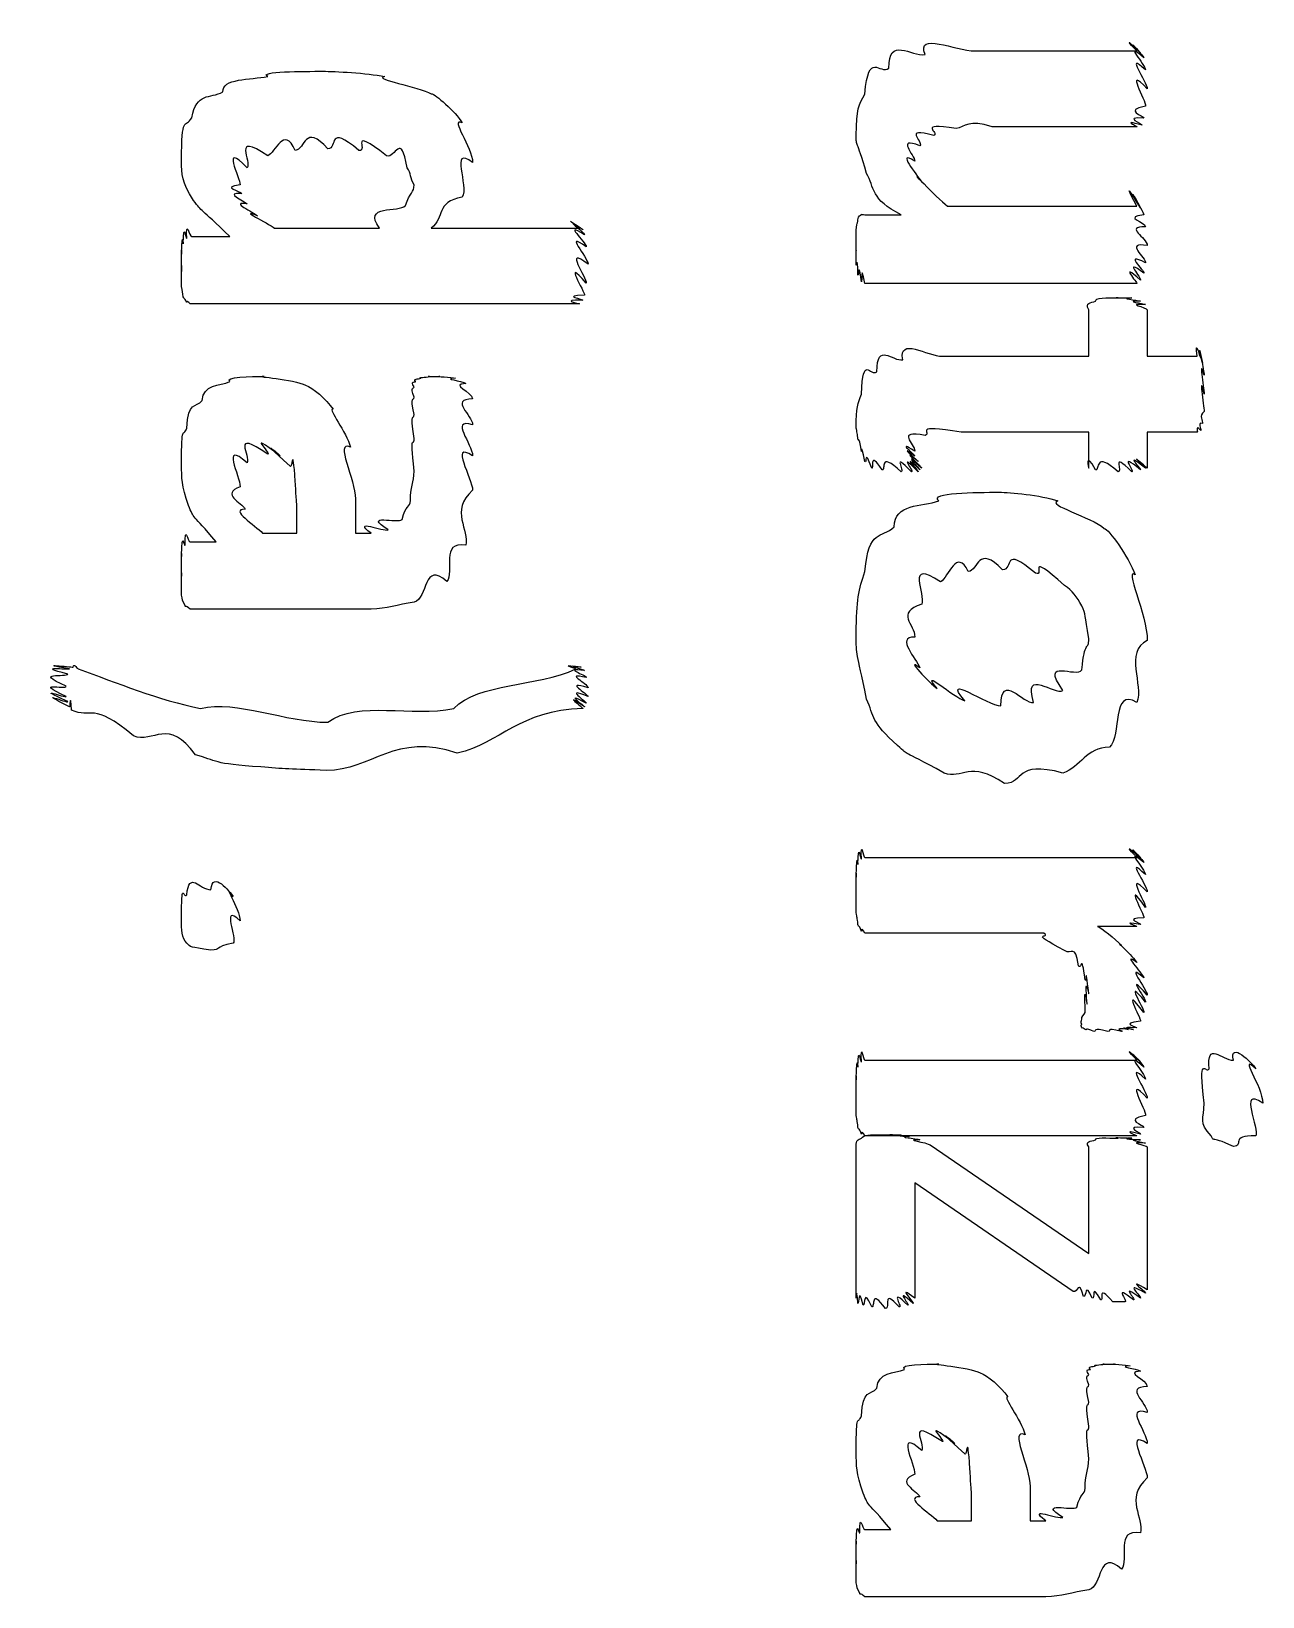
# Model space of a CAD drawing. Header units: millimetres. Extents: x 0 to 33.1, y 1.5 to 45.3.
# Drawn here: x 0.3605 to 0.5157, y 4.148 to 4.3453 of the extents above; entities that cross this region are included whole.
import ezdxf

# ---------------------------------------------------------------- set-up
doc = ezdxf.new("R2010")
doc.units = ezdxf.units.MM
doc.header["$MEASUREMENT"] = 0
doc.layers.get('0').update_dxf_attribs({"linetype": 'CONTINUOUS'})

msp = doc.modelspace()

# ---------------------------------------------------------------- linework, layer by layer
at = {"color": 11, "linetype": 'Continuous'}
for p, q in [((0.479438, 4.34278), (0.499838, 4.34278)), ((0.499838, 4.33322), (0.481608, 4.33322)), ((0.465549, 4.32215), (0.470107, 4.32215)), ((0.475965, 4.32324), (0.499838, 4.32324)), ((0.391168, 4.32047), (0.404406, 4.32047)), ((0.410915, 4.32047), (0.429579, 4.32047)), ((0.380751, 4.31939), (0.385525, 4.31939)), ((0.499838, 4.31347), (0.465549, 4.31347)), ((0.429579, 4.31093), (0.380533, 4.31093)), ((0.493761, 4.30431), (0.493761, 4.31017)), ((0.501139, 4.31017), (0.501139, 4.30431)), ((0.475315, 4.30431), (0.493761, 4.30431)), ((0.501139, 4.30431), (0.507433, 4.30431)), ((0.493761, 4.29476), (0.477701, 4.29476)), ((0.493761, 4.29021), (0.493761, 4.29476)), ((0.507433, 4.29476), (0.501139, 4.29476)), ((0.501139, 4.29476), (0.501139, 4.29021)), ((0.470107, 4.28976), (0.470107, 4.28976)), ((0.393989, 4.28201), (0.393989, 4.28549)), ((0.401367, 4.28635), (0.401367, 4.28201)), ((0.380533, 4.28093), (0.383789, 4.28093)), ((0.389649, 4.28201), (0.393989, 4.28201)), ((0.401367, 4.28201), (0.403321, 4.28201)), ((0.403321, 4.27246), (0.380533, 4.27246)), ((0.482693, 4.26025), (0.482693, 4.26025)), ((0.397678, 4.25211), (0.397678, 4.25211)), ((0.483128, 4.25049), (0.483128, 4.25049)), ((0.465549, 4.24115), (0.499838, 4.24115)), ((0.488118, 4.23161), (0.465549, 4.23161)), ((0.499838, 4.23247), (0.494846, 4.23247)), ((0.383137, 4.22949), (0.383137, 4.22949)), ((0.496149, 4.21924), (0.496149, 4.21924)), ((0.465549, 4.2156), (0.499838, 4.2156)), ((0.499838, 4.20606), (0.465549, 4.20606)), ((0.467503, 4.20622), (0.469021, 4.20622)), ((0.464464, 4.1856), (0.464464, 4.20469)), ((0.473796, 4.20492), (0.493761, 4.19125)), ((0.493761, 4.19125), (0.493761, 4.20469)), ((0.501139, 4.20469), (0.501139, 4.18668)), ((0.51199, 4.20475), (0.51199, 4.20475)), ((0.491808, 4.18647), (0.471843, 4.20014)), ((0.471843, 4.20014), (0.471843, 4.1856)), ((0.468153, 4.18431), (0.468153, 4.18431)), ((0.498318, 4.18517), (0.496799, 4.18517)), ((0.479004, 4.15756), (0.479004, 4.16103)), ((0.486382, 4.16189), (0.486382, 4.15756)), ((0.465549, 4.15647), (0.468804, 4.15647)), ((0.474664, 4.15756), (0.479004, 4.15756)), ((0.486382, 4.15756), (0.488336, 4.15756)), ((0.488336, 4.148), (0.465549, 4.148))]:
    msp.add_line(p, q, dxfattribs=at)
for points in [[(0.468588, 4.3406), (0.468479, 4.34467), (0.471408, 4.34207), (0.473144, 4.34233)], [(0.473144, 4.34233), (0.471951, 4.34526), (0.476942, 4.34278), (0.479438, 4.34278)], [(0.499838, 4.34278), (0.49745, 4.34526), (0.500108, 4.34272), (0.500271, 4.34256)], [(0.500271, 4.34256), (0.497885, 4.34494), (0.500706, 4.34224), (0.500706, 4.3419)], [(0.500706, 4.3419), (0.497993, 4.34424), (0.500922, 4.34099), (0.500922, 4.34039)], [(0.465549, 4.33735), (0.466037, 4.34293), (0.467393, 4.33974), (0.468588, 4.3406)], [(0.500922, 4.34039), (0.498156, 4.34293), (0.501139, 4.33886), (0.501139, 4.338)], [(0.3903, 4.33957), (0.388997, 4.34022), (0.394911, 4.34022), (0.397244, 4.34022)], [(0.397244, 4.34022), (0.398817, 4.34022), (0.402724, 4.34), (0.405057, 4.33957)], [(0.501139, 4.338), (0.498156, 4.34119), (0.501031, 4.33643), (0.500922, 4.33583)], [(0.384657, 4.33762), (0.384494, 4.33936), (0.388129, 4.33914), (0.3903, 4.33957)], [(0.405057, 4.33957), (0.403429, 4.33925), (0.409289, 4.33826), (0.410915, 4.3374)], [(0.380751, 4.33436), (0.381293, 4.33762), (0.383029, 4.33675), (0.384657, 4.33762)], [(0.410915, 4.3374), (0.411404, 4.33735), (0.413954, 4.33518), (0.414822, 4.33371)], [(0.464464, 4.33214), (0.464464, 4.33556), (0.464789, 4.33594), (0.465549, 4.33735)], [(0.500922, 4.33583), (0.497993, 4.33529), (0.500814, 4.33464), (0.500706, 4.33431)], [(0.379449, 4.32894), (0.379449, 4.3349), (0.379883, 4.33296), (0.380751, 4.33436)], [(0.414822, 4.33371), (0.41314, 4.33447), (0.416124, 4.33062), (0.416124, 4.32872)], [(0.477051, 4.33301), (0.471843, 4.33382), (0.475097, 4.33247), (0.474229, 4.33214)], [(0.481608, 4.33322), (0.478624, 4.33425), (0.47819, 4.33317), (0.477051, 4.33301)], [(0.500489, 4.33344), (0.497558, 4.33425), (0.500108, 4.33322), (0.499838, 4.33322)], [(0.500706, 4.33431), (0.497885, 4.33453), (0.500597, 4.33361), (0.500489, 4.33344)], [(0.3903, 4.32958), (0.385633, 4.33274), (0.3884, 4.32867), (0.387696, 4.32807)], [(0.393772, 4.33024), (0.392307, 4.33344), (0.391276, 4.32992), (0.3903, 4.32958)], [(0.397894, 4.33046), (0.394911, 4.33371), (0.395074, 4.3304), (0.393772, 4.33024)], [(0.401801, 4.33024), (0.397678, 4.33371), (0.399197, 4.33046), (0.397894, 4.33046)], [(0.405274, 4.32958), (0.400282, 4.33344), (0.403103, 4.33014), (0.401801, 4.33024)], [(0.407878, 4.32807), (0.407064, 4.33274), (0.406412, 4.32915), (0.405274, 4.32958)], [(0.465767, 4.32736), (0.464464, 4.33192), (0.464464, 4.33057), (0.464464, 4.33214)], [(0.472493, 4.33083), (0.469347, 4.33208), (0.471843, 4.32964), (0.471843, 4.32889)], [(0.474229, 4.33214), (0.470215, 4.33322), (0.472928, 4.33143), (0.472493, 4.33083)], [(0.387696, 4.32807), (0.384332, 4.33154), (0.386828, 4.32676), (0.386828, 4.3259)], [(0.416124, 4.32872), (0.41314, 4.331), (0.41569, 4.32568), (0.414822, 4.32438)], [(0.471843, 4.32889), (0.469347, 4.33051), (0.472114, 4.32715), (0.472711, 4.32628)], [(0.380968, 4.32394), (0.379449, 4.32633), (0.379449, 4.32721), (0.379449, 4.32894)], [(0.408746, 4.3259), (0.408203, 4.32676), (0.408421, 4.32736), (0.407878, 4.32807)], [(0.472711, 4.32628), (0.470649, 4.32861), (0.474501, 4.32428), (0.475965, 4.32324)], [(0.470107, 4.32215), (0.466308, 4.324), (0.466743, 4.32563), (0.465767, 4.32736)], [(0.499838, 4.32324), (0.49745, 4.32758), (0.500108, 4.32319), (0.500271, 4.32303)], [(0.500271, 4.32303), (0.497885, 4.32715), (0.500706, 4.32249), (0.500706, 4.32215)], [(0.385525, 4.31939), (0.381619, 4.32319), (0.382107, 4.32238), (0.380968, 4.32394)], [(0.386828, 4.3259), (0.384332, 4.32563), (0.386882, 4.32514), (0.387044, 4.32482)], [(0.387044, 4.32482), (0.384657, 4.32493), (0.387369, 4.32394), (0.387696, 4.32351)], [(0.407661, 4.32329), (0.408203, 4.32503), (0.408746, 4.32493), (0.408746, 4.3259)], [(0.414822, 4.32438), (0.411404, 4.32374), (0.412651, 4.32178), (0.410915, 4.32047)], [(0.387696, 4.32351), (0.385362, 4.32389), (0.388564, 4.32243), (0.388997, 4.322)], [(0.388997, 4.322), (0.386393, 4.32303), (0.3903, 4.32107), (0.391168, 4.32047)], [(0.404406, 4.32047), (0.402126, 4.32346), (0.406901, 4.32243), (0.407661, 4.32329)], [(0.429579, 4.32047), (0.426867, 4.32243), (0.42985, 4.32042), (0.430012, 4.32026)], [(0.430012, 4.32026), (0.427192, 4.32215), (0.430231, 4.31993), (0.430231, 4.31961)], [(0.464681, 4.3215), (0.464735, 4.3221), (0.464953, 4.32206), (0.465115, 4.32215)], [(0.465115, 4.32215), (0.465007, 4.32226), (0.465386, 4.32215), (0.465549, 4.32215)], [(0.500706, 4.32215), (0.497993, 4.32183), (0.500922, 4.32124), (0.500922, 4.32064)], [(0.379449, 4.31722), (0.379557, 4.32069), (0.379665, 4.31808), (0.379665, 4.31853)], [(0.379665, 4.31853), (0.379719, 4.32146), (0.379937, 4.31907), (0.3801, 4.31917)], [(0.3801, 4.31917), (0.379992, 4.32172), (0.380425, 4.31939), (0.380751, 4.31939)], [(0.430231, 4.31961), (0.4273, 4.32146), (0.430447, 4.31868), (0.430447, 4.31808)], [(0.430447, 4.31808), (0.427463, 4.32026), (0.430664, 4.31679), (0.430664, 4.31592)], [(0.464464, 4.32021), (0.464572, 4.3214), (0.464681, 4.32107), (0.464681, 4.3215)], [(0.464464, 4.31782), (0.464464, 4.32036), (0.464464, 4.31967), (0.464464, 4.32021)], [(0.500922, 4.32064), (0.498156, 4.32064), (0.501139, 4.31928), (0.501139, 4.31825)], [(0.379449, 4.31506), (0.379449, 4.31972), (0.379449, 4.31668), (0.379449, 4.31722)], [(0.379449, 4.3131), (0.379449, 4.31808), (0.379449, 4.31435), (0.379449, 4.31506)], [(0.430664, 4.31592), (0.427463, 4.31842), (0.430556, 4.31413), (0.430447, 4.31353)], [(0.464464, 4.31586), (0.464464, 4.31863), (0.464464, 4.31711), (0.464464, 4.31782)], [(0.501139, 4.31825), (0.498156, 4.31879), (0.501031, 4.31668), (0.500922, 4.31608)], [(0.430447, 4.31353), (0.4273, 4.31711), (0.430339, 4.31233), (0.430231, 4.31201)], [(0.464681, 4.31456), (0.464572, 4.31749), (0.464572, 4.31532), (0.464464, 4.31586)], [(0.465115, 4.31369), (0.464735, 4.31674), (0.464789, 4.31413), (0.464681, 4.31456)], [(0.465549, 4.31347), (0.465007, 4.31646), (0.465224, 4.31358), (0.465115, 4.31369)], [(0.500271, 4.31392), (0.49745, 4.31646), (0.499946, 4.31347), (0.499838, 4.31347)], [(0.500706, 4.31478), (0.497885, 4.31689), (0.500543, 4.31407), (0.500271, 4.31392)], [(0.500922, 4.31608), (0.497993, 4.3176), (0.500814, 4.31511), (0.500706, 4.31478)], [(0.379665, 4.31179), (0.379557, 4.31233), (0.379557, 4.31256), (0.379449, 4.3131)], [(0.3801, 4.31114), (0.379719, 4.31174), (0.379775, 4.31153), (0.379665, 4.31179)], [(0.380533, 4.31093), (0.379992, 4.31147), (0.380208, 4.31104), (0.3801, 4.31114)], [(0.430012, 4.31136), (0.426867, 4.31147), (0.429688, 4.31093), (0.429579, 4.31093)], [(0.430231, 4.31201), (0.427192, 4.3119), (0.430122, 4.31153), (0.430012, 4.31136)], [(0.493761, 4.31017), (0.493218, 4.31114), (0.494032, 4.31099), (0.494629, 4.31125)], [(0.494629, 4.31125), (0.494412, 4.31168), (0.496149, 4.31168), (0.49745, 4.31168)], [(0.49745, 4.31168), (0.496419, 4.31168), (0.498753, 4.31168), (0.499186, 4.31168)], [(0.499186, 4.31168), (0.497287, 4.31158), (0.499946, 4.31142), (0.500271, 4.31125)], [(0.500271, 4.31125), (0.497885, 4.31125), (0.50076, 4.31099), (0.500922, 4.31082)], [(0.500922, 4.31082), (0.498156, 4.31099), (0.501139, 4.31049), (0.501139, 4.31017)], [(0.467068, 4.30236), (0.467068, 4.30621), (0.469021, 4.3036), (0.470324, 4.30388)], [(0.470324, 4.30388), (0.469781, 4.30681), (0.473415, 4.30431), (0.475315, 4.30431)], [(0.507433, 4.30431), (0.507107, 4.30681), (0.507704, 4.30425), (0.507867, 4.3041)], [(0.507867, 4.3041), (0.507433, 4.30647), (0.508083, 4.30376), (0.508083, 4.30344)], [(0.465115, 4.29953), (0.465332, 4.30474), (0.4662, 4.30165), (0.467068, 4.30236)], [(0.508083, 4.30344), (0.507542, 4.30578), (0.508301, 4.30251), (0.508301, 4.30192)], [(0.508301, 4.30192), (0.507542, 4.30447), (0.508301, 4.3004), (0.508301, 4.29953)], [(0.508301, 4.29953), (0.507542, 4.30274), (0.508301, 4.29796), (0.508301, 4.29736)], [(0.382053, 4.29872), (0.382161, 4.30078), (0.384224, 4.30057), (0.385525, 4.30111)], [(0.385525, 4.30111), (0.384765, 4.30176), (0.388238, 4.30176), (0.389865, 4.30176)], [(0.389865, 4.30176), (0.3884, 4.30176), (0.393608, 4.30143), (0.395074, 4.30067)], [(0.395074, 4.30067), (0.395942, 4.30035), (0.397678, 4.29893), (0.398546, 4.29764)], [(0.408746, 4.30046), (0.408203, 4.30122), (0.4088, 4.301), (0.408962, 4.30111)], [(0.408746, 4.29915), (0.408203, 4.30062), (0.408746, 4.30018), (0.408746, 4.30046)], [(0.408962, 4.30111), (0.408529, 4.30149), (0.409289, 4.30143), (0.409614, 4.30154)], [(0.409614, 4.30154), (0.409071, 4.30165), (0.410265, 4.30165), (0.410699, 4.30176)], [(0.410699, 4.30176), (0.409939, 4.30176), (0.411567, 4.30176), (0.412001, 4.30176)], [(0.412001, 4.30176), (0.411242, 4.30176), (0.413519, 4.30171), (0.413954, 4.30154)], [(0.413954, 4.30154), (0.41211, 4.30149), (0.414822, 4.30122), (0.415256, 4.30089)], [(0.415256, 4.30089), (0.41314, 4.30078), (0.416124, 4.29981), (0.416124, 4.29893)], [(0.3801, 4.29525), (0.380317, 4.29872), (0.381185, 4.29775), (0.382053, 4.29872)], [(0.408746, 4.29699), (0.408203, 4.29949), (0.408746, 4.29861), (0.408746, 4.29915)], [(0.416124, 4.29893), (0.41314, 4.29889), (0.416124, 4.29688), (0.416124, 4.29568)], [(0.464464, 4.29542), (0.464464, 4.29779), (0.464681, 4.29839), (0.465115, 4.29953)], [(0.398546, 4.29764), (0.397786, 4.29775), (0.400282, 4.29476), (0.400717, 4.29286)], [(0.408746, 4.29394), (0.408203, 4.29775), (0.408746, 4.29611), (0.408746, 4.29699)], [(0.416124, 4.29568), (0.41314, 4.29656), (0.416124, 4.29324), (0.416124, 4.29178)], [(0.508301, 4.29736), (0.507542, 4.29682), (0.508192, 4.29617), (0.508083, 4.29585)], [(0.379449, 4.29069), (0.379449, 4.29611), (0.379665, 4.29394), (0.3801, 4.29525)], [(0.3903, 4.29199), (0.385525, 4.29525), (0.388238, 4.29167), (0.387696, 4.2909)], [(0.391818, 4.29178), (0.387261, 4.29525), (0.390842, 4.29199), (0.3903, 4.29199)], [(0.393121, 4.29047), (0.388238, 4.29482), (0.392361, 4.2915), (0.391818, 4.29178)], [(0.408746, 4.28982), (0.408203, 4.29525), (0.408746, 4.29264), (0.408746, 4.29394)], [(0.464681, 4.29389), (0.464464, 4.29563), (0.464464, 4.29486), (0.464464, 4.29542)], [(0.465115, 4.29237), (0.464735, 4.29465), (0.464789, 4.29335), (0.464681, 4.29389)], [(0.473144, 4.29432), (0.469347, 4.29508), (0.471843, 4.29324), (0.471843, 4.29237)], [(0.477701, 4.29476), (0.471246, 4.29579), (0.474121, 4.29465), (0.473144, 4.29432)], [(0.507867, 4.29497), (0.507107, 4.29579), (0.507542, 4.29476), (0.507433, 4.29476)], [(0.508083, 4.29585), (0.507433, 4.29606), (0.507975, 4.29514), (0.507867, 4.29497)], [(0.387696, 4.2909), (0.384332, 4.29383), (0.386828, 4.28917), (0.386828, 4.28787)], [(0.393772, 4.28851), (0.393446, 4.29368), (0.393392, 4.28993), (0.393121, 4.29047)], [(0.400717, 4.29286), (0.398654, 4.29383), (0.401367, 4.28868), (0.401367, 4.28635)], [(0.416124, 4.29178), (0.41314, 4.29368), (0.416124, 4.2889), (0.416124, 4.28743)], [(0.465549, 4.29107), (0.465007, 4.29378), (0.465224, 4.29194), (0.465115, 4.29237)], [(0.466417, 4.29021), (0.46544, 4.29292), (0.465821, 4.29064), (0.465549, 4.29107)], [(0.467719, 4.28999), (0.466037, 4.29258), (0.466689, 4.2901), (0.466417, 4.29021)], [(0.470107, 4.28976), (0.467176, 4.29249), (0.468261, 4.28988), (0.467719, 4.28999)], [(0.471408, 4.28976), (0.468804, 4.29249), (0.470649, 4.28976), (0.470107, 4.28976)], [(0.471843, 4.29237), (0.469347, 4.29389), (0.471843, 4.29189), (0.471843, 4.29172)], [(0.471843, 4.29172), (0.46951, 4.29346), (0.472114, 4.29124), (0.472276, 4.29107)], [(0.472276, 4.28976), (0.46951, 4.29249), (0.471843, 4.28976), (0.471408, 4.28976)], [(0.472276, 4.29107), (0.469781, 4.29303), (0.472493, 4.29058), (0.472493, 4.29042)], [(0.472493, 4.28999), (0.469781, 4.29249), (0.472385, 4.28976), (0.472276, 4.28976)], [(0.472493, 4.29042), (0.469943, 4.29275), (0.472711, 4.29021), (0.472711, 4.29021)], [(0.472711, 4.29021), (0.469943, 4.29258), (0.472601, 4.28999), (0.472493, 4.28999)], [(0.494629, 4.28999), (0.493218, 4.29258), (0.493761, 4.2901), (0.493761, 4.29021)], [(0.49745, 4.28976), (0.494412, 4.29249), (0.495171, 4.28988), (0.494629, 4.28999)], [(0.499186, 4.28976), (0.496419, 4.29249), (0.498156, 4.28976), (0.49745, 4.28976)], [(0.500271, 4.28999), (0.497287, 4.29249), (0.499621, 4.28976), (0.499186, 4.28976)], [(0.500922, 4.29021), (0.497885, 4.29258), (0.500543, 4.28999), (0.500271, 4.28999)], [(0.501139, 4.29021), (0.498156, 4.29275), (0.501031, 4.29021), (0.500922, 4.29021)], [(0.380317, 4.28549), (0.379449, 4.28803), (0.379449, 4.28896), (0.379449, 4.29069)], [(0.393989, 4.28549), (0.393772, 4.28743), (0.393881, 4.28765), (0.393772, 4.28851)], [(0.408311, 4.28614), (0.408203, 4.28776), (0.408746, 4.28842), (0.408746, 4.28982)], [(0.386828, 4.28787), (0.384332, 4.28689), (0.387044, 4.28592), (0.387478, 4.28504)], [(0.416124, 4.28743), (0.41314, 4.28483), (0.415799, 4.28239), (0.415256, 4.28049)], [(0.474881, 4.28608), (0.473579, 4.28717), (0.479546, 4.28717), (0.482476, 4.28717)], [(0.482476, 4.28717), (0.483832, 4.28717), (0.487685, 4.28683), (0.489854, 4.28608)], [(0.383789, 4.28093), (0.380751, 4.28456), (0.381022, 4.28375), (0.380317, 4.28549)], [(0.387478, 4.28504), (0.385362, 4.285), (0.388781, 4.28304), (0.389649, 4.28201)], [(0.40549, 4.28244), (0.402126, 4.28456), (0.406793, 4.28321), (0.407226, 4.28375)], [(0.407226, 4.28375), (0.407769, 4.28569), (0.408149, 4.28515), (0.408311, 4.28614)], [(0.469239, 4.28282), (0.469239, 4.28575), (0.472711, 4.28537), (0.474881, 4.28608)], [(0.489854, 4.28608), (0.488336, 4.2856), (0.494086, 4.28407), (0.495714, 4.28261)], [(0.379449, 4.27919), (0.379557, 4.28267), (0.379719, 4.28022), (0.379883, 4.28049)], [(0.379883, 4.28049), (0.379883, 4.28326), (0.380208, 4.28093), (0.380533, 4.28093)], [(0.403321, 4.28201), (0.400825, 4.28396), (0.404893, 4.28217), (0.40549, 4.28244)], [(0.465549, 4.27718), (0.466037, 4.28271), (0.467611, 4.28125), (0.469239, 4.28282)], [(0.495714, 4.28261), (0.496257, 4.28256), (0.498753, 4.27908), (0.499621, 4.27675)], [(0.379449, 4.27681), (0.379449, 4.28136), (0.379449, 4.27849), (0.379449, 4.27919)], [(0.415256, 4.28049), (0.412001, 4.28108), (0.413846, 4.27713), (0.412869, 4.27593)], [(0.48291, 4.2774), (0.479764, 4.28065), (0.479872, 4.27735), (0.478569, 4.27718)], [(0.487033, 4.27696), (0.482801, 4.28065), (0.484321, 4.2774), (0.48291, 4.2774)], [(0.379449, 4.27419), (0.379449, 4.27935), (0.379449, 4.27567), (0.379449, 4.27681)], [(0.412869, 4.27593), (0.409939, 4.27865), (0.410482, 4.27376), (0.408746, 4.27333)], [(0.475097, 4.27588), (0.47054, 4.27892), (0.473253, 4.27425), (0.472711, 4.27306)], [(0.478569, 4.27718), (0.47716, 4.28022), (0.476074, 4.27647), (0.475097, 4.27588)], [(0.490722, 4.27544), (0.485568, 4.27994), (0.488444, 4.27653), (0.487033, 4.27696)], [(0.464464, 4.26937), (0.464464, 4.2736), (0.464789, 4.2749), (0.465549, 4.27718)], [(0.499621, 4.27675), (0.498156, 4.27794), (0.501139, 4.27171), (0.501139, 4.2685)], [(0.492893, 4.27285), (0.492242, 4.27403), (0.491699, 4.27474), (0.490722, 4.27544)], [(0.379883, 4.27289), (0.379557, 4.27354), (0.379557, 4.27365), (0.379449, 4.27419)], [(0.380533, 4.27246), (0.379883, 4.273), (0.379992, 4.27263), (0.379883, 4.27289)], [(0.408746, 4.27333), (0.406629, 4.273), (0.405328, 4.27246), (0.403321, 4.27246)], [(0.472711, 4.27306), (0.469347, 4.27197), (0.471843, 4.27056), (0.471843, 4.26893)], [(0.493761, 4.26872), (0.493218, 4.27186), (0.493435, 4.27171), (0.492893, 4.27285)], [(0.465767, 4.26112), (0.464464, 4.26753), (0.464464, 4.26622), (0.464464, 4.26937)], [(0.471843, 4.26893), (0.469347, 4.26893), (0.47206, 4.26622), (0.472493, 4.26503)], [(0.492893, 4.26481), (0.493218, 4.26867), (0.493761, 4.26714), (0.493761, 4.26872)], [(0.501139, 4.2685), (0.498156, 4.26708), (0.500706, 4.26286), (0.499838, 4.26069)], [(0.365126, 4.26426), (0.360678, 4.26535), (0.365235, 4.26481), (0.365343, 4.26492)], [(0.365343, 4.26492), (0.360786, 4.26568), (0.365506, 4.26514), (0.365776, 4.26514)], [(0.365776, 4.26514), (0.365886, 4.26568), (0.366157, 4.26508), (0.366428, 4.26492)], [(0.366428, 4.26492), (0.371203, 4.26318), (0.376628, 4.26096), (0.381836, 4.25993)], [(0.413738, 4.25993), (0.416883, 4.26318), (0.424208, 4.26264), (0.429144, 4.26492)], [(0.429144, 4.26492), (0.426758, 4.26568), (0.429633, 4.26514), (0.429796, 4.26514)], [(0.429796, 4.26514), (0.427192, 4.26551), (0.430231, 4.26486), (0.430231, 4.26471)], [(0.430231, 4.26471), (0.4273, 4.26508), (0.430447, 4.26417), (0.430447, 4.26383)], [(0.472493, 4.26503), (0.470378, 4.26665), (0.473796, 4.26303), (0.474664, 4.26243)], [(0.474664, 4.26243), (0.472276, 4.26535), (0.476833, 4.26124), (0.478136, 4.2609)], [(0.486817, 4.26069), (0.485406, 4.26519), (0.489475, 4.2615), (0.490506, 4.26221)], [(0.490506, 4.26221), (0.487468, 4.2665), (0.492296, 4.26367), (0.492893, 4.26481)], [(0.364908, 4.26275), (0.360514, 4.26465), (0.365018, 4.26383), (0.365126, 4.26426)], [(0.364908, 4.26144), (0.360514, 4.26351), (0.364908, 4.26221), (0.364908, 4.26275)], [(0.365126, 4.26079), (0.360514, 4.26292), (0.364908, 4.26118), (0.364908, 4.26144)], [(0.430447, 4.26383), (0.427463, 4.26449), (0.430664, 4.26313), (0.430664, 4.26253)], [(0.430664, 4.26253), (0.427463, 4.26351), (0.430664, 4.26178), (0.430664, 4.26144)], [(0.478136, 4.2609), (0.474989, 4.2646), (0.481065, 4.26025), (0.482693, 4.26025)], [(0.482693, 4.26025), (0.482693, 4.2646), (0.485514, 4.26042), (0.486817, 4.26069)], [(0.365343, 4.26014), (0.360678, 4.26247), (0.365126, 4.26053), (0.365126, 4.26079)], [(0.36556, 4.25971), (0.365451, 4.26221), (0.365343, 4.26004), (0.365343, 4.26014)], [(0.373372, 4.25646), (0.368164, 4.2609), (0.368164, 4.25857), (0.36556, 4.25971)], [(0.381836, 4.25993), (0.386393, 4.26101), (0.392524, 4.25819), (0.397894, 4.25819)], [(0.397894, 4.25819), (0.401693, 4.26101), (0.408529, 4.25879), (0.413738, 4.25993)], [(0.430231, 4.26014), (0.427192, 4.26221), (0.430122, 4.25993), (0.430012, 4.25993)], [(0.430447, 4.26058), (0.4273, 4.26232), (0.430339, 4.26014), (0.430231, 4.26014)], [(0.430664, 4.26144), (0.427463, 4.26275), (0.430556, 4.26074), (0.430447, 4.26058)], [(0.469672, 4.25526), (0.466308, 4.25825), (0.466743, 4.25885), (0.465767, 4.26112)], [(0.499838, 4.26069), (0.496582, 4.26258), (0.497939, 4.25651), (0.496365, 4.25504)], [(0.381185, 4.25407), (0.377875, 4.25885), (0.375868, 4.25549), (0.373372, 4.25646)], [(0.430012, 4.25993), (0.421983, 4.25971), (0.41965, 4.25558), (0.414171, 4.25429)], [(0.414171, 4.25429), (0.406467, 4.257), (0.403321, 4.25211), (0.397678, 4.25211)], [(0.475532, 4.25179), (0.469672, 4.25504), (0.471408, 4.25369), (0.469672, 4.25526)], [(0.496365, 4.25504), (0.493381, 4.25504), (0.492785, 4.25256), (0.490506, 4.25179)], [(0.389432, 4.25256), (0.383356, 4.25293), (0.383897, 4.25336), (0.381185, 4.25407)], [(0.483128, 4.25049), (0.478787, 4.25347), (0.47781, 4.25092), (0.475532, 4.25179)], [(0.490506, 4.25179), (0.484267, 4.25347), (0.48584, 4.25049), (0.483128, 4.25049)], [(0.397678, 4.25211), (0.393446, 4.25233), (0.392144, 4.25228), (0.389432, 4.25256)], [(0.464681, 4.24029), (0.464735, 4.24333), (0.464953, 4.24083), (0.465115, 4.24094)], [(0.465115, 4.24094), (0.465007, 4.24365), (0.465386, 4.24115), (0.465549, 4.24115)], [(0.499838, 4.24115), (0.49745, 4.24365), (0.500108, 4.24115), (0.500271, 4.24115)], [(0.500271, 4.24115), (0.497885, 4.24349), (0.500706, 4.24083), (0.500706, 4.2405)], [(0.464464, 4.23876), (0.464572, 4.24262), (0.464681, 4.23986), (0.464681, 4.24029)], [(0.464464, 4.23639), (0.464464, 4.24132), (0.464464, 4.23807), (0.464464, 4.23876)], [(0.500706, 4.2405), (0.497993, 4.24278), (0.500922, 4.23958), (0.500922, 4.23899)], [(0.500922, 4.23899), (0.498156, 4.2416), (0.501139, 4.23768), (0.501139, 4.23682)], [(0.3801, 4.23643), (0.380425, 4.23958), (0.381674, 4.23708), (0.383137, 4.23708)], [(0.383137, 4.23708), (0.383356, 4.23958), (0.385525, 4.23682), (0.38596, 4.23622)], [(0.501139, 4.23682), (0.498156, 4.23986), (0.501031, 4.23529), (0.500922, 4.23486)], [(0.379449, 4.2334), (0.379449, 4.23856), (0.379665, 4.23589), (0.3801, 4.23643)], [(0.38596, 4.23622), (0.384332, 4.23839), (0.386828, 4.23465), (0.386828, 4.23318)], [(0.500922, 4.23486), (0.497993, 4.23888), (0.500814, 4.23389), (0.500706, 4.23356)], [(0.386828, 4.23318), (0.384332, 4.23551), (0.386501, 4.23079), (0.38596, 4.23036)], [(0.464464, 4.23421), (0.464464, 4.23497), (0.464464, 4.23551), (0.464464, 4.23639)], [(0.3801, 4.23036), (0.379449, 4.23101), (0.379449, 4.23199), (0.379449, 4.2334)], [(0.464681, 4.23269), (0.464572, 4.23367), (0.464572, 4.23351), (0.464464, 4.23421)], [(0.500271, 4.23269), (0.49745, 4.23324), (0.499946, 4.23247), (0.499838, 4.23247)], [(0.500706, 4.23356), (0.497885, 4.23351), (0.500543, 4.23286), (0.500271, 4.23269)], [(0.465115, 4.23182), (0.464735, 4.23292), (0.464789, 4.23226), (0.464681, 4.23269)], [(0.465549, 4.23161), (0.465007, 4.23264), (0.465224, 4.23172), (0.465115, 4.23182)], [(0.490722, 4.22944), (0.48584, 4.23193), (0.489094, 4.2309), (0.488118, 4.23161)], [(0.494846, 4.23247), (0.495281, 4.23236), (0.497125, 4.23085), (0.497885, 4.23008)], [(0.383137, 4.22949), (0.380425, 4.22987), (0.380643, 4.22982), (0.3801, 4.23036)], [(0.38596, 4.23036), (0.383356, 4.22987), (0.384549, 4.22949), (0.383137, 4.22949)], [(0.492458, 4.22749), (0.492079, 4.23047), (0.49159, 4.22874), (0.490722, 4.22944)], [(0.493326, 4.22575), (0.492785, 4.22933), (0.492893, 4.22694), (0.492458, 4.22749)], [(0.497885, 4.23008), (0.496853, 4.2309), (0.499403, 4.22868), (0.499838, 4.22792)], [(0.499838, 4.22792), (0.497721, 4.22944), (0.500543, 4.22657), (0.500706, 4.22597)], [(0.493761, 4.22401), (0.493218, 4.22814), (0.493599, 4.22521), (0.493326, 4.22575)], [(0.500706, 4.22597), (0.498156, 4.22814), (0.501139, 4.22456), (0.501139, 4.22379)], [(0.493326, 4.22163), (0.49311, 4.22629), (0.493544, 4.22228), (0.493544, 4.22271)], [(0.493544, 4.22271), (0.493218, 4.22715), (0.493761, 4.22358), (0.493761, 4.22401)], [(0.500706, 4.22163), (0.497721, 4.22553), (0.500379, 4.22086), (0.500271, 4.22054)], [(0.500922, 4.22293), (0.497993, 4.2264), (0.500814, 4.22206), (0.500706, 4.22163)], [(0.501139, 4.22379), (0.498156, 4.22715), (0.501031, 4.22325), (0.500922, 4.22293)], [(0.492893, 4.22076), (0.492785, 4.22108), (0.493164, 4.22136), (0.493326, 4.22163)], [(0.492893, 4.22011), (0.492676, 4.22049), (0.492893, 4.22049), (0.492893, 4.22076)], [(0.492893, 4.21967), (0.492676, 4.22021), (0.492893, 4.22), (0.492893, 4.22011)], [(0.493326, 4.21946), (0.492785, 4.21989), (0.493001, 4.21957), (0.492893, 4.21967)], [(0.494412, 4.21924), (0.493218, 4.21978), (0.493599, 4.21935), (0.493326, 4.21946)], [(0.496149, 4.21924), (0.494086, 4.21978), (0.494846, 4.21924), (0.494412, 4.21924)], [(0.497885, 4.21924), (0.495551, 4.21978), (0.496853, 4.21924), (0.496149, 4.21924)], [(0.498753, 4.21946), (0.496419, 4.21978), (0.498318, 4.21924), (0.497885, 4.21924)], [(0.499403, 4.21946), (0.496853, 4.21989), (0.499024, 4.21946), (0.498753, 4.21946)], [(0.499838, 4.21967), (0.497125, 4.21989), (0.499511, 4.21946), (0.499403, 4.21946)], [(0.500271, 4.22054), (0.49745, 4.22021), (0.499946, 4.21983), (0.499838, 4.21967)], [(0.464681, 4.21474), (0.464735, 4.21778), (0.464953, 4.21528), (0.465115, 4.21539)], [(0.465115, 4.21539), (0.465007, 4.2181), (0.465386, 4.2156), (0.465549, 4.2156)], [(0.499838, 4.2156), (0.49745, 4.2181), (0.500108, 4.21556), (0.500271, 4.21539)], [(0.500271, 4.21539), (0.497885, 4.21778), (0.500706, 4.21506), (0.500706, 4.21474)], [(0.508951, 4.21451), (0.508572, 4.2181), (0.510525, 4.2156), (0.51199, 4.2156)], [(0.51199, 4.2156), (0.511447, 4.2181), (0.514378, 4.21528), (0.514811, 4.21451)], [(0.464464, 4.21322), (0.464572, 4.21707), (0.464681, 4.21431), (0.464681, 4.21474)], [(0.464464, 4.21083), (0.464464, 4.21576), (0.464464, 4.21251), (0.464464, 4.21322)], [(0.500706, 4.21474), (0.497993, 4.21707), (0.500922, 4.21382), (0.500922, 4.21322)], [(0.500922, 4.21322), (0.498156, 4.21576), (0.501139, 4.21169), (0.501139, 4.21083)], [(0.508301, 4.21018), (0.507542, 4.21664), (0.508518, 4.21382), (0.508951, 4.21451)], [(0.514811, 4.21451), (0.512478, 4.21664), (0.515679, 4.21235), (0.515679, 4.21018)], [(0.501139, 4.21083), (0.498156, 4.21403), (0.501031, 4.20925), (0.500922, 4.20865)], [(0.515679, 4.21018), (0.512478, 4.21246), (0.515354, 4.20682), (0.514811, 4.20606)], [(0.464464, 4.20865), (0.464464, 4.20942), (0.464464, 4.20996), (0.464464, 4.21083)], [(0.509169, 4.20606), (0.507542, 4.20779), (0.508301, 4.20817), (0.508301, 4.21018)], [(0.464681, 4.20714), (0.464572, 4.20811), (0.464572, 4.20796), (0.464464, 4.20865)], [(0.500922, 4.20865), (0.497993, 4.20811), (0.500814, 4.20747), (0.500706, 4.20714)], [(0.464464, 4.20469), (0.464464, 4.20568), (0.464681, 4.20551), (0.465115, 4.20578)], [(0.465115, 4.20628), (0.464735, 4.20736), (0.464789, 4.20671), (0.464681, 4.20714)], [(0.465549, 4.20606), (0.465007, 4.20708), (0.465224, 4.20617), (0.465115, 4.20628)], [(0.465115, 4.20578), (0.465332, 4.20622), (0.466308, 4.20622), (0.467503, 4.20622)], [(0.469021, 4.20622), (0.467936, 4.20622), (0.469781, 4.20622), (0.470107, 4.20622)], [(0.470107, 4.20622), (0.468642, 4.20611), (0.470865, 4.206), (0.471192, 4.206)], [(0.471192, 4.206), (0.469347, 4.20594), (0.47206, 4.20574), (0.472493, 4.20557)], [(0.472493, 4.20557), (0.470215, 4.20568), (0.473361, 4.20524), (0.473796, 4.20492)], [(0.494629, 4.20557), (0.494412, 4.20594), (0.496149, 4.20578), (0.49745, 4.20578)], [(0.49745, 4.20578), (0.496419, 4.20594), (0.498753, 4.20578), (0.499186, 4.20578)], [(0.499186, 4.20578), (0.497287, 4.20578), (0.499946, 4.20557), (0.500271, 4.20557)], [(0.500271, 4.20628), (0.49745, 4.20708), (0.499946, 4.20606), (0.499838, 4.20606)], [(0.500706, 4.20714), (0.497885, 4.20736), (0.500543, 4.20643), (0.500271, 4.20628)], [(0.500271, 4.20557), (0.497885, 4.20568), (0.50076, 4.20529), (0.500922, 4.20514)], [(0.51199, 4.20475), (0.508735, 4.20622), (0.509711, 4.20518), (0.509169, 4.20606)], [(0.514811, 4.20606), (0.511447, 4.20622), (0.5134, 4.20475), (0.51199, 4.20475)], [(0.493761, 4.20469), (0.493218, 4.20551), (0.494032, 4.20529), (0.494629, 4.20557)], [(0.500922, 4.20514), (0.498156, 4.20535), (0.501139, 4.20486), (0.501139, 4.20469)], [(0.49311, 4.18582), (0.492512, 4.18815), (0.49235, 4.18619), (0.491808, 4.18647)], [(0.494194, 4.1856), (0.493218, 4.18788), (0.493544, 4.18571), (0.49311, 4.18582)], [(0.500922, 4.18625), (0.497885, 4.18799), (0.500543, 4.18576), (0.500271, 4.1856)], [(0.501139, 4.18668), (0.498156, 4.18842), (0.501031, 4.18642), (0.500922, 4.18625)], [(0.464681, 4.18494), (0.464464, 4.18756), (0.464464, 4.18533), (0.464464, 4.1856)], [(0.465332, 4.18474), (0.464735, 4.18728), (0.464789, 4.18485), (0.464681, 4.18494)], [(0.466417, 4.18451), (0.465332, 4.18712), (0.465603, 4.18463), (0.465332, 4.18474)], [(0.468153, 4.18431), (0.4662, 4.18701), (0.466851, 4.1844), (0.466417, 4.18451)], [(0.469889, 4.18451), (0.467611, 4.18701), (0.468858, 4.18431), (0.468153, 4.18431)], [(0.470975, 4.18474), (0.468479, 4.18712), (0.470324, 4.18451), (0.469889, 4.18451)], [(0.471625, 4.18494), (0.469075, 4.18728), (0.471246, 4.18474), (0.470975, 4.18474)], [(0.471843, 4.1856), (0.469347, 4.18756), (0.471733, 4.18511), (0.471625, 4.18494)], [(0.495281, 4.18539), (0.493978, 4.18772), (0.494629, 4.18549), (0.494194, 4.1856)], [(0.496799, 4.18517), (0.494683, 4.18756), (0.495714, 4.18528), (0.495281, 4.18539)], [(0.499403, 4.18539), (0.49669, 4.18756), (0.498753, 4.18517), (0.498318, 4.18517)], [(0.500271, 4.1856), (0.49745, 4.18772), (0.499838, 4.18539), (0.499403, 4.18539)], [(0.467068, 4.17426), (0.467176, 4.17632), (0.469239, 4.17611), (0.47054, 4.17665)], [(0.47054, 4.17665), (0.469781, 4.17731), (0.473253, 4.17731), (0.474881, 4.17731)], [(0.474881, 4.17731), (0.473415, 4.17731), (0.478624, 4.17697), (0.480089, 4.17622)], [(0.480089, 4.17622), (0.480957, 4.17589), (0.482693, 4.17449), (0.483561, 4.17318)], [(0.493761, 4.176), (0.493218, 4.17676), (0.493815, 4.17654), (0.493978, 4.17665)], [(0.493761, 4.17469), (0.493218, 4.17617), (0.493761, 4.17572), (0.493761, 4.176)], [(0.493978, 4.17665), (0.493544, 4.17703), (0.494303, 4.17697), (0.494629, 4.17708)], [(0.494629, 4.17708), (0.494086, 4.17719), (0.495281, 4.17719), (0.495714, 4.17731)], [(0.495714, 4.17731), (0.494954, 4.17731), (0.496582, 4.17731), (0.497017, 4.17731)], [(0.497017, 4.17731), (0.496257, 4.17731), (0.498535, 4.17725), (0.498969, 4.17708)], [(0.498969, 4.17708), (0.497125, 4.17703), (0.499838, 4.17676), (0.500271, 4.17643)], [(0.500271, 4.17643), (0.498156, 4.17632), (0.501139, 4.17535), (0.501139, 4.17449)], [(0.465115, 4.17079), (0.465332, 4.17426), (0.4662, 4.17329), (0.467068, 4.17426)], [(0.493761, 4.17253), (0.493218, 4.17503), (0.493761, 4.17415), (0.493761, 4.17469)], [(0.501139, 4.17449), (0.498156, 4.17443), (0.501139, 4.17242), (0.501139, 4.17122)], [(0.483561, 4.17318), (0.482801, 4.17329), (0.485297, 4.17031), (0.485732, 4.1684)], [(0.493761, 4.16949), (0.493218, 4.17329), (0.493761, 4.17165), (0.493761, 4.17253)], [(0.501139, 4.17122), (0.498156, 4.1721), (0.501139, 4.16878), (0.501139, 4.16732)], [(0.464464, 4.16624), (0.464464, 4.17165), (0.464681, 4.16949), (0.465115, 4.17079)], [(0.475315, 4.16754), (0.47054, 4.17079), (0.473253, 4.16721), (0.472711, 4.16644)], [(0.476833, 4.16732), (0.472276, 4.17079), (0.475857, 4.16754), (0.475315, 4.16754)], [(0.478136, 4.16601), (0.473253, 4.17036), (0.477376, 4.16704), (0.476833, 4.16732)], [(0.493761, 4.16536), (0.493218, 4.17079), (0.493761, 4.16818), (0.493761, 4.16949)], [(0.472711, 4.16644), (0.469347, 4.16938), (0.471843, 4.16471), (0.471843, 4.16342)], [(0.478787, 4.16407), (0.478461, 4.16922), (0.478407, 4.16547), (0.478136, 4.16601)], [(0.485732, 4.1684), (0.483669, 4.16938), (0.486382, 4.16422), (0.486382, 4.16189)], [(0.501139, 4.16732), (0.498156, 4.16922), (0.501139, 4.16444), (0.501139, 4.16297)], [(0.465332, 4.16103), (0.464464, 4.16357), (0.464464, 4.1645), (0.464464, 4.16624)], [(0.493326, 4.16168), (0.493218, 4.16331), (0.493761, 4.16396), (0.493761, 4.16536)], [(0.471843, 4.16342), (0.469347, 4.16243), (0.47206, 4.16146), (0.472493, 4.1606)], [(0.479004, 4.16103), (0.478787, 4.16297), (0.478896, 4.16319), (0.478787, 4.16407)], [(0.501139, 4.16297), (0.498156, 4.16037), (0.500814, 4.15793), (0.500271, 4.15603)], [(0.468804, 4.15647), (0.465767, 4.1601), (0.466037, 4.15929), (0.465332, 4.16103)], [(0.472493, 4.1606), (0.470378, 4.16054), (0.473796, 4.15858), (0.474664, 4.15756)], [(0.492242, 4.15929), (0.492785, 4.16124), (0.493164, 4.16069), (0.493326, 4.16168)], [(0.464899, 4.15603), (0.464899, 4.15881), (0.465224, 4.15647), (0.465549, 4.15647)], [(0.488336, 4.15756), (0.48584, 4.1595), (0.489908, 4.15771), (0.490506, 4.15799)], [(0.490506, 4.15799), (0.487142, 4.1601), (0.491808, 4.15875), (0.492242, 4.15929)], [(0.464464, 4.15474), (0.464572, 4.15821), (0.464735, 4.15576), (0.464899, 4.15603)], [(0.464464, 4.15235), (0.464464, 4.1569), (0.464464, 4.15403), (0.464464, 4.15474)], [(0.500271, 4.15603), (0.497017, 4.15663), (0.498861, 4.15267), (0.497885, 4.15147)], [(0.464464, 4.14974), (0.464464, 4.15489), (0.464464, 4.15121), (0.464464, 4.15235)], [(0.497885, 4.15147), (0.494954, 4.15419), (0.495497, 4.14931), (0.493761, 4.14887)], [(0.464899, 4.14844), (0.464572, 4.14908), (0.464572, 4.14919), (0.464464, 4.14974)], [(0.465549, 4.148), (0.464899, 4.14854), (0.465007, 4.14817), (0.464899, 4.14844)], [(0.493761, 4.14887), (0.491644, 4.14854), (0.490343, 4.148), (0.488336, 4.148)]]:
    msp.add_open_spline(points, degree=3, dxfattribs=at)

doc.saveas('drawing.dxf')
